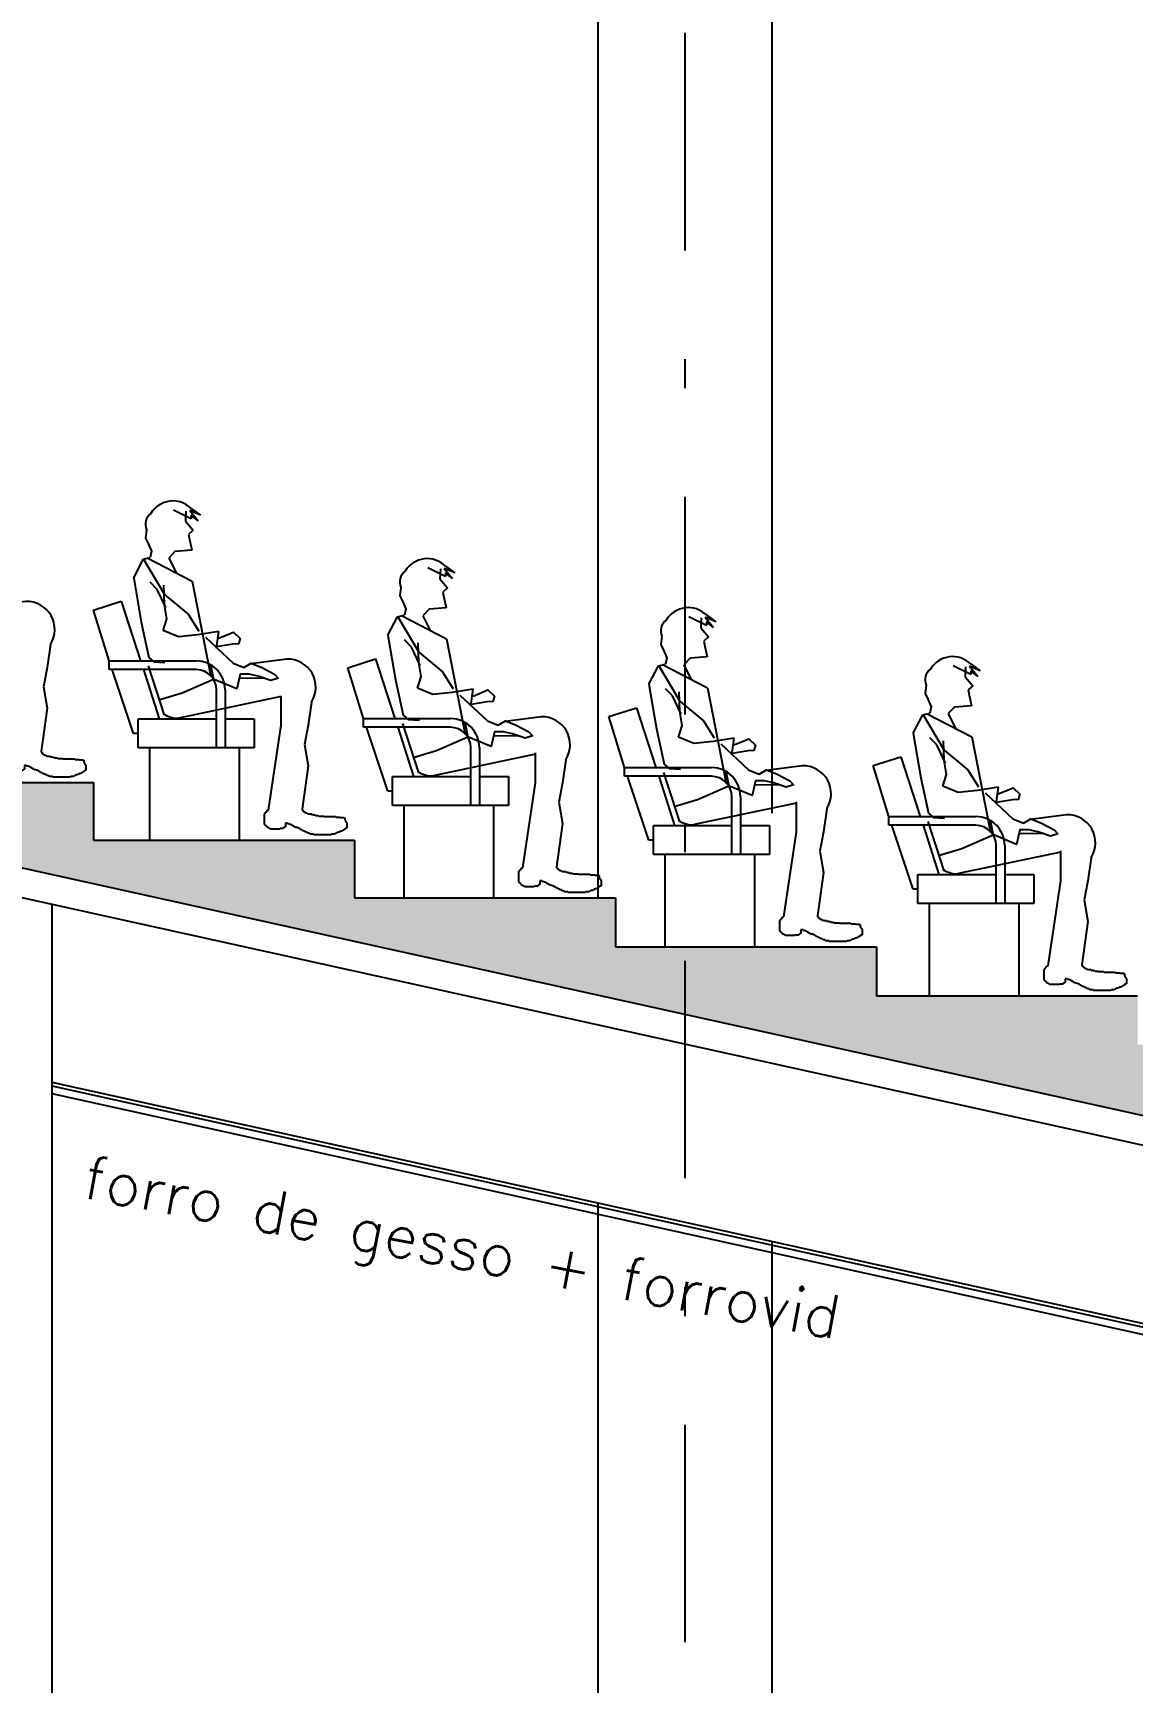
# Model space of a CAD drawing. Extents: x -14 to 107, y -33 to 53.
# Drawn here: x 31.61 to 35.4, y -23.35 to -17.67 of the extents above; entities that cross this region are included whole.
import ezdxf

# ---------------------------------------------------------------- set-up
doc = ezdxf.new("R2010")
doc.units = 0
doc.header["$LTSCALE"] = 1.5
doc.header["$MEASUREMENT"] = 0
doc.linetypes.add('DASHDOT', pattern=[1, 0.5, -0.25, 0, -0.25])
doc.layers.get('0').update_dxf_attribs({"linetype": 'CONTINUOUS'})
for name, color, linetype in [('A-FORRO', 2, 'CONTINUOUS'), ('A-MOBILIA', 1, 'CONTINUOUS'), ('A-PAREDE', 3, 'CONTINUOUS'), ('EIXOS', 7, 'DASHDOT'), ('HACHURA1', 1, 'CONTINUOUS'), ('LNHVISTA', 2, 'CONTINUOUS'), ('N-LNHVISTA', 2, 'CONTINUOUS'), ('N-TEXTO', 2, 'CONTINUOUS'), ('P-PESSOA', 7, 'CONTINUOUS'), ('VISTA-PILAR', 1, 'CONTINUOUS')]:
    doc.layers.add(name, color=color, linetype=linetype)
doc.styles.add('REGUA-080', font='simplex', dxfattribs={"height": 0.15})
pattern_1 = [(82.5, (7.37518, -43.08307), (-0.1072144, 0.10042605), [0, -0.115824, 0, -0.12954, 0, -0.123825]), (52.5, (7.37518, -43.08307), (-0.0567033, 0.2474199), [0, -0.062484, 0, -0.104394, 0, -0.040005]), (12.5, (7.3089, -43.14935), (0.16748995, 0.1680997), [0, -0.0381, 0, -0.13716, 0, -0.17907]), (2.5, (7.3089, -43.14935), (0.1146843, 0.2092652), [0, -0.01905, 0, -0.089916, 0, -0.10287])]

# ---------------------------------------------------------------- blocks, each defined once
blk = doc.blocks.new('PESSOA')
at = {"layer": 'A-MOBILIA'}
for p, q in [((-0.9738, 0.7935), (-0.8786, 0.8244)), ((-0.8786, 0.8244), (-0.8117, 0.6179)), ((-0.9196, 0.6179), (-0.9738, 0.7935)), ((-0.9196, 0.5879), (-0.9196, 0.6179)), ((-0.9196, 0.6179), (-0.6196, 0.6179)), ((-0.6196, 0.5879), (-0.9196, 0.5879)), ((-0.8363, 0.3679), (-0.9096, 0.5879)), ((-0.5496, 0.3179), (-0.5496, 0.5179)), ((-0.5196, 0.5179), (-0.5196, 0.3179)), ((-0.8196, 0.4179), (-0.5496, 0.4179)), ((-0.8196, 0.3179), (-0.8196, 0.4179)), ((-0.5196, 0.4179), (-0.4196, 0.4179)), ((-0.4196, 0.4179), (-0.4196, 0.3179)), ((-0.8196, 0.3679), (-0.8363, 0.3679)), ((-0.4196, 0.3179), (-0.8196, 0.3179)), ((-0.7803, 0.3179), (-0.7803, 0)), ((-0.4721, 0.3179), (-0.4721, 0))]:
    blk.add_line(p, q, dxfattribs=at)
at = {"layer": 'A-MOBILIA', "extrusion": (5.54832e-28, 1, 0)}
for p, q in [((-0.802, 0.5879), (-0.7469, 0.4179)), ((-0.7851, 0.601), (-0.73, 0.431))]:
    blk.add_line(p, q, dxfattribs=at)
at = {"layer": 'A-MOBILIA'}
for radius in [0.1, 0.07]:
    blk.add_arc((-0.6196, 0.5179), radius, 0, 90, dxfattribs=at)
at = {"layer": 'P-PESSOA'}
for p, q in [((-0.6371, 1.1081), (-0.6977, 1.1376)), ((-0.6371, 1.144), (-0.6045, 1.1202)), ((-0.6045, 1.1202), (-0.6416, 1.1361)), ((-0.6416, 1.1361), (-0.6128, 1.1013)), ((-0.6128, 1.1013), (-0.6371, 1.1202)), ((-0.6371, 1.1202), (-0.6371, 1.1081)), ((-0.6414, 1.0315), (-0.635, 1.0001)), ((-0.8352, 0.9031), (-0.8026, 0.9692)), ((-0.8026, 0.9692), (-0.7782, 0.9741)), ((-0.7892, 0.9732), (-0.6332, 0.8928)), ((-0.7743, 0.9963), (-0.7782, 0.9741)), ((-0.7147, 0.9728), (-0.6873, 0.9207)), ((-0.635, 1.0001), (-0.6936, 0.9952)), ((-0.6332, 0.8928), (-0.5697, 0.5631)), ((-0.5701, 0.6054), (-0.5602, 0.5542)), ((-0.3069, 0.6241), (-0.4309, 0.6082)), ((-0.3867, 0.559), (-0.4713, 0.5578)), ((-0.3267, 0.4949), (-0.6801, 0.4211))]:
    blk.add_line(p, q, dxfattribs=at)
at = {"layer": 'P-PESSOA', "linetype": 'CONTINUOUS'}
for p, q in [((-0.655, 1.1345), (-0.6564, 1.1)), ((-0.6564, 1.1), (-0.6304, 1.069)), ((-0.6304, 1.069), (-0.6463, 1.0544)), ((-0.6463, 1.0544), (-0.6413, 1.0313)), ((-0.6936, 0.9952), (-0.7147, 0.9728)), ((-0.8352, 0.9031), (-0.8091, 0.7517)), ((-0.7547, 0.8648), (-0.7787, 0.8891)), ((-0.7245, 0.8016), (-0.7547, 0.8648)), ((-0.7288, 0.8109), (-0.7318, 0.8795)), ((-0.7214, 0.763), (-0.7288, 0.8109)), ((-0.8091, 0.7517), (-0.7828, 0.6295)), ((-0.7334, 0.7226), (-0.7214, 0.763)), ((-0.6811, 0.7009), (-0.7334, 0.7226)), ((-0.6146, 0.7075), (-0.6811, 0.7009)), ((-0.5421, 0.7197), (-0.6146, 0.7075)), ((-0.5496, 0.6624), (-0.5421, 0.7197)), ((-0.7828, 0.6295), (-0.7657, 0.6143)), ((-0.7657, 0.6143), (-0.7274, 0.6121)), ((-0.5602, 0.5542), (-0.6684, 0.5066)), ((-0.6684, 0.5066), (-0.7485, 0.4828)), ((-0.3267, 0.3967), (-0.3267, 0.4949)), ((-0.2224, 0.4758), (-0.2334, 0.3967)), ((-0.3702, 0.1028), (-0.3267, 0.3967)), ((-0.2334, 0.3967), (-0.246, 0.3302)), ((-0.246, 0.3302), (-0.2334, 0.2564)), ((-0.2334, 0.2564), (-0.2546, 0.1062)), ((-0.3839, 0.0544), (-0.3839, 0.0903)), ((-0.3839, 0.0903), (-0.3821, 0.0903)), ((-0.3821, 0.0938), (-0.3803, 0.0956)), ((-0.3821, 0.0903), (-0.3821, 0.0938)), ((-0.3803, 0.0956), (-0.3785, 0.0974)), ((-0.3785, 0.0974), (-0.3767, 0.0992)), ((-0.3767, 0.0992), (-0.3767, 0.101)), ((-0.3767, 0.101), (-0.3749, 0.101)), ((-0.3749, 0.101), (-0.3749, 0.1028)), ((-0.3749, 0.1028), (-0.3702, 0.1028)), ((-0.3713, 0.1064), (-0.3695, 0.1064)), ((-0.3049, 0.058), (-0.3121, 0.058)), ((-0.3121, 0.058), (-0.3121, 0.0454)), ((-0.3049, 0.0562), (-0.3049, 0.058)), ((-0.2546, 0.1062), (-0.2546, 0.1028)), ((-0.2546, 0.1028), (-0.2511, 0.1028)), ((-0.2511, 0.1028), (-0.2511, 0.0992)), ((-0.2511, 0.0992), (-0.2475, 0.0992)), ((-0.2475, 0.0992), (-0.2475, 0.0974)), ((-0.2475, 0.0974), (-0.2457, 0.0974)), ((-0.2457, 0.0974), (-0.2457, 0.0956)), ((-0.2457, 0.0956), (-0.2439, 0.0956)), ((-0.2439, 0.0956), (-0.2421, 0.0938)), ((-0.2421, 0.0938), (-0.2385, 0.0938)), ((-0.2385, 0.0938), (-0.2367, 0.0921)), ((-0.2367, 0.0921), (-0.2349, 0.0921)), ((-0.2349, 0.0921), (-0.2331, 0.0903)), ((-0.2331, 0.0903), (-0.2223, 0.0903)), ((-0.2223, 0.0903), (-0.2223, 0.0885)), ((-0.2223, 0.0885), (-0.2152, 0.0885)), ((-0.2152, 0.0885), (-0.2152, 0.0867)), ((-0.2152, 0.0867), (-0.2098, 0.0867)), ((-0.2098, 0.0867), (-0.208, 0.0849)), ((-0.208, 0.0849), (-0.199, 0.0849)), ((-0.199, 0.0849), (-0.1972, 0.0831)), ((-0.1972, 0.0831), (-0.1811, 0.0831)), ((-0.1811, 0.0831), (-0.1775, 0.0813)), ((-0.1775, 0.0813), (-0.1398, 0.0813)), ((-0.1398, 0.0813), (-0.138, 0.0795)), ((-0.138, 0.0795), (-0.1236, 0.0795)), ((-0.1236, 0.0795), (-0.1218, 0.0777)), ((-0.1218, 0.0777), (-0.1093, 0.0777)), ((-0.1093, 0.0777), (-0.1075, 0.0759)), ((-0.1075, 0.0759), (-0.1075, 0.0705)), ((-0.1075, 0.0705), (-0.1057, 0.0687)), ((-0.1057, 0.0687), (-0.1057, 0.0651)), ((-0.1057, 0.0651), (-0.1039, 0.0651)), ((-0.1039, 0.0651), (-0.1039, 0.0634)), ((-0.1039, 0.0634), (-0.1021, 0.0634)), ((-0.1021, 0.0634), (-0.1021, 0.0598)), ((-0.1021, 0.0598), (-0.1003, 0.0598)), ((-0.1003, 0.0598), (-0.1003, 0.0418)), ((-0.3821, 0.0544), (-0.3839, 0.0544)), ((-0.3821, 0.0526), (-0.3821, 0.0544)), ((-0.3803, 0.0508), (-0.3821, 0.0526)), ((-0.3785, 0.049), (-0.3803, 0.0508)), ((-0.3767, 0.0472), (-0.3785, 0.049)), ((-0.3749, 0.0454), (-0.3767, 0.0472)), ((-0.3749, 0.0436), (-0.3749, 0.0454)), ((-0.3731, 0.0436), (-0.3749, 0.0436)), ((-0.3713, 0.0418), (-0.3731, 0.0436)), ((-0.3677, 0.0418), (-0.3713, 0.0418)), ((-0.3677, 0.04), (-0.3677, 0.0418)), ((-0.3659, 0.04), (-0.3677, 0.04)), ((-0.3641, 0.0382), (-0.3659, 0.04)), ((-0.3318, 0.0382), (-0.3641, 0.0382)), ((-0.33, 0.04), (-0.3318, 0.0382)), ((-0.3193, 0.04), (-0.33, 0.04)), ((-0.3175, 0.0418), (-0.3193, 0.0418)), ((-0.3193, 0.0418), (-0.3193, 0.04)), ((-0.3157, 0.0436), (-0.3175, 0.0436)), ((-0.3175, 0.0436), (-0.3175, 0.0418)), ((-0.3139, 0.0454), (-0.3157, 0.0436)), ((-0.3121, 0.0454), (-0.3139, 0.0454)), ((-0.2995, 0.0562), (-0.3049, 0.0562)), ((-0.2977, 0.0544), (-0.2995, 0.0562)), ((-0.2941, 0.0544), (-0.2977, 0.0544)), ((-0.2923, 0.0526), (-0.2941, 0.0544)), ((-0.2905, 0.0526), (-0.2923, 0.0526)), ((-0.2905, 0.0508), (-0.2905, 0.0526)), ((-0.2852, 0.0508), (-0.2905, 0.0508)), ((-0.2852, 0.0472), (-0.2852, 0.0508)), ((-0.2798, 0.0472), (-0.2852, 0.0472)), ((-0.2798, 0.0454), (-0.2798, 0.0472)), ((-0.2762, 0.0436), (-0.2798, 0.0454)), ((-0.2726, 0.0436), (-0.2762, 0.0436)), ((-0.2708, 0.0418), (-0.2726, 0.0436)), ((-0.2672, 0.0418), (-0.2708, 0.0418)), ((-0.2654, 0.04), (-0.2672, 0.0418)), ((-0.2618, 0.04), (-0.2654, 0.04)), ((-0.2618, 0.0382), (-0.2618, 0.04)), ((-0.26, 0.0364), (-0.2618, 0.0382)), ((-0.2582, 0.0364), (-0.26, 0.0364)), ((-0.2564, 0.0347), (-0.2582, 0.0364)), ((-0.2546, 0.0347), (-0.2564, 0.0347)), ((-0.2529, 0.0329), (-0.2546, 0.0347)), ((-0.2511, 0.0329), (-0.2529, 0.0329)), ((-0.2493, 0.0311), (-0.2511, 0.0329)), ((-0.2475, 0.0311), (-0.2493, 0.0311)), ((-0.2457, 0.0293), (-0.2475, 0.0311)), ((-0.2439, 0.0293), (-0.2457, 0.0293)), ((-0.2403, 0.0275), (-0.2439, 0.0293)), ((-0.2367, 0.0275), (-0.2403, 0.0275)), ((-0.2367, 0.0257), (-0.2367, 0.0275)), ((-0.2349, 0.0239), (-0.2367, 0.0257)), ((-0.2295, 0.0239), (-0.2349, 0.0239)), ((-0.2295, 0.0221), (-0.2295, 0.0239)), ((-0.2277, 0.0221), (-0.2295, 0.0221)), ((-0.2259, 0.0203), (-0.2277, 0.0221)), ((-0.2152, 0.0203), (-0.2259, 0.0203)), ((-0.2152, 0.0185), (-0.2152, 0.0203)), ((-0.1541, 0.0185), (-0.2152, 0.0185)), ((-0.1523, 0.0203), (-0.1541, 0.0185)), ((-0.1434, 0.0203), (-0.1523, 0.0203)), ((-0.1416, 0.0221), (-0.1434, 0.0203)), ((-0.138, 0.0239), (-0.1416, 0.0221)), ((-0.1362, 0.0239), (-0.138, 0.0239)), ((-0.1344, 0.0257), (-0.1362, 0.0239)), ((-0.1308, 0.0257), (-0.1344, 0.0257)), ((-0.1272, 0.0275), (-0.1308, 0.0257)), ((-0.1254, 0.0293), (-0.1272, 0.0275)), ((-0.1218, 0.0293), (-0.1254, 0.0293)), ((-0.12, 0.0311), (-0.1218, 0.0293)), ((-0.1164, 0.0311), (-0.12, 0.0311)), ((-0.1146, 0.0329), (-0.1164, 0.0311)), ((-0.1111, 0.0347), (-0.1146, 0.0347)), ((-0.1146, 0.0347), (-0.1146, 0.0329)), ((-0.1093, 0.0364), (-0.1111, 0.0347)), ((-0.1075, 0.0364), (-0.1093, 0.0364)), ((-0.1057, 0.04), (-0.1075, 0.0382)), ((-0.1075, 0.0382), (-0.1075, 0.0364)), ((-0.1021, 0.04), (-0.1057, 0.04)), ((-0.1003, 0.0418), (-0.1021, 0.04))]:
    blk.add_line(p, q, dxfattribs=at)
for points in [[(-0.7912, 1.0705), (-0.7946, 1.0418), (-0.7857, 1.0233), (-0.7743, 0.9963)], [(-0.8017, 0.9683), (-0.7287, 0.8466), (-0.6469, 0.7789), (-0.6105, 0.7204)], [(-0.5882, 0.6993), (-0.4926, 0.61), (-0.4552, 0.595), (-0.4306, 0.61), (-0.3932, 0.595), (-0.3499, 0.5727), (-0.3373, 0.5581), (-0.3622, 0.5508), (-0.4058, 0.5654), (-0.4368, 0.5727), (-0.4677, 0.5727), (-0.48, 0.5212), (-0.5637, 0.5567)], [(-0.5453, 0.6953), (-0.4911, 0.7171), (-0.4682, 0.6952), (-0.4735, 0.6766), (-0.4936, 0.6758), (-0.5492, 0.6662)]]:
    blk.add_lwpolyline(points, dxfattribs=at)
at = {"layer": 'P-PESSOA'}
for centre, radius, start, end in [((-0.6996, 1.0798), 0.0897, 45.7873, 148.4559), ((-0.7471, 1.0888), 0.0477, 127.3399, 202.5127), ((-0.3037, 0.5277), 0.0964, 327.4435, 91.889), ((-0.6861, 0.499), 0.0783, 232.6566, 276.7974), ((-0.7337, 0.5428), 0.133, 293.608, 293.7502)]:
    blk.add_arc(centre, radius, start, end, dxfattribs=at)

msp = doc.modelspace()

# ---------------------------------------------------------------- hatches: boundary and pattern name
at = {"layer": 'HACHURA1'}
h = msp.add_hatch(dxfattribs=at)
h.set_pattern_fill('AR-SAND', scale=0.003, angle=45, style=0)
h.set_pattern_definition(pattern_1)
h.paths.add_polyline_path([(31.8171, -20.4491), (31.8171, -20.2502), (30.9171, -20.2502), (30.9171, -20.0513), (30.0171, -20.0513), (30.0171, -19.9524), (28.2931, -19.9524), (28.2931, -20.0024), (29.2671, -20.0024), (29.2671, -20.0355), (33.8561, -21.0497), (33.8561, -20.8169), (33.6171, -20.8169), (33.6171, -20.648), (32.7171, -20.648), (32.7171, -20.4491)])
h.paths.add_polyline_path([(28.0599, -20.0024), (28.0599, -19.9524), (26.6931, -19.9524), (26.6931, -20.0024)])
h.paths.add_polyline_path([(28.2931, -20.0024), (28.2931, -19.9524), (28.0599, -19.9524), (28.0599, -20.0024)])
h.paths.add_polyline_path([(29.3716, -20.1487), (29.3716, -19.8892), (29.5216, -19.8892), (29.5216, -20.1487)], flags=9)
h = msp.add_hatch(dxfattribs=at)
h.set_pattern_fill('AR-SAND', scale=0.003, angle=45, style=0)
h.set_pattern_definition(pattern_1)
h.paths.add_polyline_path([(38.1171, -21.6014), (38.1171, -21.4625), (37.2171, -21.4625), (37.2171, -21.3236), (36.3171, -21.3236), (36.3171, -21.1547), (35.4171, -21.1547), (35.4171, -20.9858), (34.5171, -20.9858), (34.5171, -20.8169), (33.8561, -20.8169), (33.8561, -21.0497), (37.4834, -21.8513), (41.5911, -22.2555), (41.5911, -21.9981), (40.8171, -21.9981), (40.8171, -21.8792), (39.9171, -21.8792), (39.9171, -21.7403), (39.0171, -21.7403), (39.0171, -21.6014)])

# ---------------------------------------------------------------- linework, layer by layer
at = {"color": 4}
for p, q in [((29.2671, -20.0355), (37.4834, -21.8513)), ((29.2671, -20.138), (37.0121, -21.8496))]:
    msp.add_line(p, q, dxfattribs=at)
at = {"layer": 'A-FORRO'}
for p, q in [((31.6731, -21.297), (37.6215, -22.6116)), ((31.6731, -21.3226), (37.5965, -22.6316))]:
    msp.add_line(p, q, dxfattribs=at)
at = {"layer": 'A-MOBILIA'}
for p, q in [((32.6942, -19.8545), (32.7893, -19.8236)), ((32.7893, -19.8236), (32.8562, -20.0301)), ((32.7483, -20.0301), (32.6942, -19.8545)), ((33.5942, -20.0234), (33.6893, -19.9925)), ((33.6893, -19.9925), (33.7562, -20.199)), ((32.7483, -20.0601), (32.7483, -20.0301)), ((32.7483, -20.0301), (33.0483, -20.0301)), ((33.0483, -20.0601), (32.7483, -20.0601)), ((32.8316, -20.2801), (32.7583, -20.0601)), ((33.6483, -20.199), (33.5942, -20.0234)), ((33.1183, -20.3301), (33.1183, -20.1301)), ((33.1483, -20.1301), (33.1483, -20.3301)), ((34.5057, -20.1923), (34.6008, -20.1614)), ((34.6008, -20.1614), (34.6677, -20.3679)), ((32.8483, -20.2301), (33.1183, -20.2301)), ((32.8483, -20.3301), (32.8483, -20.2301)), ((33.1483, -20.2301), (33.2483, -20.2301)), ((33.2483, -20.2301), (33.2483, -20.3301)), ((33.6483, -20.229), (33.6483, -20.199)), ((33.6483, -20.199), (33.9483, -20.199)), ((33.9483, -20.229), (33.6483, -20.229)), ((33.7316, -20.449), (33.6583, -20.229)), ((34.5598, -20.3679), (34.5057, -20.1923)), ((32.8483, -20.2801), (32.8316, -20.2801)), ((34.0183, -20.499), (34.0183, -20.299)), ((34.0483, -20.299), (34.0483, -20.499)), ((33.2483, -20.3301), (32.8483, -20.3301)), ((32.8876, -20.3301), (32.8876, -20.648)), ((33.1959, -20.3301), (33.1959, -20.648)), ((33.7483, -20.399), (34.0183, -20.399)), ((33.7483, -20.499), (33.7483, -20.399)), ((34.0483, -20.399), (34.1483, -20.399)), ((34.1483, -20.399), (34.1483, -20.499)), ((34.5598, -20.3979), (34.5598, -20.3679)), ((34.5598, -20.3679), (34.8598, -20.3679)), ((34.8598, -20.3979), (34.5598, -20.3979)), ((34.6431, -20.6179), (34.5698, -20.3979)), ((33.7483, -20.449), (33.7316, -20.449)), ((34.9298, -20.6679), (34.9298, -20.4679)), ((34.9598, -20.4679), (34.9598, -20.6679)), ((34.1483, -20.499), (33.7483, -20.499)), ((33.7876, -20.499), (33.7876, -20.8169)), ((34.0959, -20.499), (34.0959, -20.8169)), ((34.6598, -20.5679), (34.9298, -20.5679)), ((34.6598, -20.6679), (34.6598, -20.5679)), ((34.9598, -20.5679), (35.0598, -20.5679)), ((35.0598, -20.5679), (35.0598, -20.6679)), ((34.6598, -20.6179), (34.6431, -20.6179)), ((35.0598, -20.6679), (34.6598, -20.6679)), ((34.6991, -20.6679), (34.6991, -20.9858)), ((35.0073, -20.6679), (35.0073, -20.9858))]:
    msp.add_line(p, q, dxfattribs=at)
at = {"layer": 'A-MOBILIA', "extrusion": (5.54832e-28, 1, 0)}
for p, q in [((32.8659, -20.0601), (32.921, -20.2301)), ((32.8829, -20.047), (32.9379, -20.217)), ((33.7659, -20.229), (33.821, -20.399)), ((33.7829, -20.2159), (33.8379, -20.3859)), ((34.6774, -20.3979), (34.7325, -20.5679)), ((34.6943, -20.3848), (34.7494, -20.5548))]:
    msp.add_line(p, q, dxfattribs=at)
at = {"layer": 'A-MOBILIA'}
for centre, radius in [((33.0483, -20.1301), 0.1), ((33.0483, -20.1301), 0.07), ((33.9483, -20.299), 0.1), ((33.9483, -20.299), 0.07), ((34.8598, -20.4679), 0.1), ((34.8598, -20.4679), 0.07)]:
    msp.add_arc(centre, radius, 0, 90, dxfattribs=at)
at = {"layer": 'A-PAREDE'}
msp.add_line((31.6731, -20.6697), (31.6731, -24.2524), dxfattribs=at)
at = {"layer": 'EIXOS'}
msp.add_line((33.8561, -1.6654), (33.8561, -27.1821), dxfattribs=at)
at = {"layer": 'LNHVISTA', "color": 1}
for p, q in [((33.5561, -21.7003), (33.5561, -24.2524)), ((34.1561, -21.8329), (34.1561, -24.2524))]:
    msp.add_line(p, q, dxfattribs=at)
at = {"layer": 'N-LNHVISTA'}
for p, q in [((30.9171, -20.2502), (31.8171, -20.2502)), ((31.8171, -20.2502), (31.8171, -20.4491)), ((31.8171, -20.4491), (32.7171, -20.4491)), ((32.7171, -20.4491), (32.7171, -20.648)), ((32.7171, -20.648), (33.6171, -20.648)), ((33.6171, -20.648), (33.6171, -20.8169)), ((33.6171, -20.8169), (34.5171, -20.8169)), ((34.5171, -20.8169), (34.5171, -20.9858)), ((34.5171, -20.9858), (35.4171, -20.9858))]:
    msp.add_line(p, q, dxfattribs=at)
at = {"layer": 'N-LNHVISTA', "color": 7}
msp.add_line((31.6731, -21.2842), (37.0121, -22.4641), dxfattribs=at)
at = {"layer": 'P-PESSOA'}
for p, q in [((33.0308, -19.5039), (33.0635, -19.5278)), ((33.0309, -19.5399), (32.9702, -19.5104)), ((33.0635, -19.5278), (33.0263, -19.5119)), ((33.0263, -19.5119), (33.0551, -19.5467)), ((33.0551, -19.5467), (33.0309, -19.5278)), ((33.0309, -19.5278), (33.0309, -19.5399)), ((33.0266, -19.6165), (33.033, -19.6479)), ((32.8653, -19.6788), (32.8898, -19.6739)), ((32.8788, -19.6748), (33.0347, -19.7552)), ((32.8936, -19.6517), (32.8898, -19.6739)), ((32.9532, -19.6752), (32.9782, -19.726)), ((33.033, -19.6479), (32.9743, -19.6528)), ((33.9308, -19.6728), (33.9635, -19.6967)), ((32.8323, -19.7422), (32.8653, -19.6788)), ((33.9309, -19.7088), (33.8702, -19.6793)), ((33.9635, -19.6967), (33.9263, -19.6808)), ((33.9263, -19.6808), (33.9551, -19.7156)), ((33.9551, -19.7156), (33.9309, -19.6967)), ((33.9309, -19.6967), (33.9309, -19.7088)), ((33.0347, -19.7552), (33.0983, -20.0849)), ((33.9266, -19.7854), (33.933, -19.8168)), ((33.7653, -19.8477), (33.7898, -19.8428)), ((33.7788, -19.8437), (33.9347, -19.9241)), ((33.7936, -19.8206), (33.7898, -19.8428)), ((33.8532, -19.8441), (33.8763, -19.8939)), ((33.933, -19.8168), (33.8743, -19.8217)), ((34.8423, -19.8417), (34.875, -19.8656)), ((33.7324, -19.9116), (33.7653, -19.8477)), ((34.8424, -19.8777), (34.7817, -19.8482)), ((34.875, -19.8656), (34.8378, -19.8497)), ((34.8378, -19.8497), (34.8666, -19.8845)), ((34.8666, -19.8845), (34.8424, -19.8656)), ((34.8424, -19.8656), (34.8424, -19.8777)), ((33.9347, -19.9241), (33.9983, -20.2538)), ((34.838, -19.9543), (34.8444, -19.9857)), ((34.6438, -20.0805), (34.6768, -20.0166)), ((34.6768, -20.0166), (34.7012, -20.0117)), ((34.6921, -20.0135), (34.8462, -20.093)), ((34.7051, -19.9895), (34.7012, -20.0117)), ((34.7647, -20.013), (34.7897, -20.0639)), ((34.8444, -19.9857), (34.7858, -19.9906)), ((33.0978, -20.0426), (33.1077, -20.0938)), ((33.3623, -20.0238), (33.2371, -20.0398)), ((33.2813, -20.089), (33.1967, -20.0902)), ((34.8462, -20.093), (34.9097, -20.4227)), ((33.3415, -20.1531), (32.9878, -20.2269)), ((33.9978, -20.2115), (34.0077, -20.2627)), ((34.2611, -20.1928), (34.1371, -20.2087)), ((34.1813, -20.2579), (34.0967, -20.2591)), ((34.2415, -20.322), (33.8878, -20.3958)), ((34.9093, -20.3804), (34.9192, -20.4316)), ((35.1725, -20.3617), (35.0485, -20.3776)), ((35.0927, -20.4268), (35.0081, -20.428)), ((35.1529, -20.4909), (34.7993, -20.5647))]:
    msp.add_line(p, q, dxfattribs=at)
at = {"layer": 'P-PESSOA', "linetype": 'CONTINUOUS'}
for p, q in [((33.013, -19.5135), (33.0115, -19.548)), ((33.0115, -19.548), (33.0375, -19.579)), ((33.0375, -19.579), (33.0216, -19.5936)), ((33.0216, -19.5936), (33.0266, -19.6167)), ((32.9743, -19.6528), (32.9532, -19.6752)), ((33.913, -19.6824), (33.9115, -19.7169)), ((33.9115, -19.7169), (33.9375, -19.7479)), ((32.8324, -19.7427), (32.8589, -19.8963)), ((32.9132, -19.7832), (32.8893, -19.7588)), ((32.9434, -19.8464), (32.9132, -19.7832)), ((32.9392, -19.8371), (32.9361, -19.7685)), ((33.9375, -19.7479), (33.9216, -19.7625)), ((33.9216, -19.7625), (33.9266, -19.7856)), ((32.9466, -19.885), (32.9392, -19.8371)), ((33.8743, -19.8217), (33.8532, -19.8441)), ((32.8589, -19.8963), (32.8851, -20.0185)), ((32.9345, -19.9254), (32.9466, -19.885)), ((34.8245, -19.8513), (34.823, -19.8858)), ((34.823, -19.8858), (34.849, -19.9168)), ((32.9869, -19.9471), (32.9345, -19.9254)), ((33.0533, -19.9405), (32.9869, -19.9471)), ((33.1258, -19.9283), (33.0533, -19.9405)), ((33.1183, -19.9856), (33.1258, -19.9283)), ((33.7324, -19.9116), (33.7589, -20.0652)), ((33.8132, -19.9521), (33.7893, -19.9277)), ((33.8434, -20.0153), (33.8132, -19.9521)), ((33.8392, -20.006), (33.8361, -19.9374)), ((34.849, -19.9168), (34.8331, -19.9314)), ((34.8331, -19.9314), (34.8381, -19.9545)), ((33.8466, -20.0539), (33.8392, -20.006)), ((34.7858, -19.9906), (34.7647, -20.013)), ((32.8851, -20.0185), (32.9023, -20.0337)), ((32.9023, -20.0337), (32.9406, -20.0359)), ((33.7589, -20.0652), (33.7851, -20.1874)), ((33.8345, -20.0943), (33.8466, -20.0539)), ((33.1077, -20.0938), (32.9995, -20.1414)), ((33.8869, -20.116), (33.8345, -20.0943)), ((33.9533, -20.1094), (33.8869, -20.116)), ((34.0258, -20.0972), (33.9533, -20.1094)), ((34.0183, -20.1545), (34.0258, -20.0972)), ((34.6438, -20.0805), (34.6703, -20.2341)), ((34.7247, -20.121), (34.7008, -20.0966)), ((34.7549, -20.1842), (34.7247, -20.121)), ((34.7506, -20.1749), (34.7476, -20.1063)), ((32.9995, -20.1414), (32.9194, -20.1652)), ((33.3413, -20.2513), (33.3413, -20.1479)), ((33.4455, -20.1721), (33.4346, -20.2513)), ((33.7851, -20.1874), (33.8023, -20.2026)), ((34.758, -20.2228), (34.7506, -20.1749)), ((33.8023, -20.2026), (33.8406, -20.2048)), ((34.6703, -20.2341), (34.6966, -20.3563)), ((34.746, -20.2632), (34.758, -20.2228)), ((33.2978, -20.5452), (33.3413, -20.2513)), ((33.4346, -20.2513), (33.422, -20.3178)), ((34.0077, -20.2627), (33.8995, -20.3103)), ((34.7984, -20.2849), (34.746, -20.2632)), ((34.8648, -20.2783), (34.7984, -20.2849)), ((34.9373, -20.2661), (34.8648, -20.2783)), ((34.9298, -20.3234), (34.9373, -20.2661)), ((33.422, -20.3178), (33.4346, -20.3916)), ((33.8995, -20.3103), (33.8194, -20.3341)), ((34.2413, -20.4202), (34.2413, -20.3168)), ((34.3455, -20.341), (34.3346, -20.4202)), ((34.6966, -20.3563), (34.7138, -20.3715)), ((33.4346, -20.3916), (33.4133, -20.5418)), ((34.7138, -20.3715), (34.752, -20.3737)), ((34.1978, -20.7141), (34.2413, -20.4202)), ((34.3346, -20.4202), (34.322, -20.4867)), ((34.9192, -20.4316), (34.811, -20.4792)), ((34.322, -20.4867), (34.3346, -20.5605)), ((34.811, -20.4792), (34.7309, -20.503)), ((35.1528, -20.5891), (35.1528, -20.4857)), ((35.257, -20.5099), (35.2461, -20.5891)), ((33.2841, -20.5936), (33.2841, -20.5577)), ((33.2841, -20.5577), (33.2859, -20.5577)), ((33.2859, -20.5541), (33.2877, -20.5524)), ((33.2859, -20.5577), (33.2859, -20.5541)), ((33.2877, -20.5524), (33.2895, -20.5506)), ((33.2895, -20.5506), (33.2912, -20.5488)), ((33.2912, -20.5488), (33.2912, -20.547)), ((33.2912, -20.547), (33.293, -20.547)), ((33.293, -20.547), (33.293, -20.5452)), ((33.293, -20.5452), (33.2978, -20.5452)), ((33.2966, -20.5416), (33.2984, -20.5416)), ((33.4133, -20.5418), (33.4133, -20.5452)), ((33.4133, -20.5452), (33.4169, -20.5452)), ((33.4169, -20.5452), (33.4169, -20.5488)), ((33.4169, -20.5488), (33.4205, -20.5488)), ((33.4205, -20.5488), (33.4205, -20.5506)), ((33.4205, -20.5506), (33.4223, -20.5506)), ((33.4223, -20.5506), (33.4223, -20.5524)), ((33.4223, -20.5524), (33.4241, -20.5524)), ((33.4241, -20.5524), (33.4259, -20.5541)), ((33.4259, -20.5541), (33.4295, -20.5541)), ((33.4295, -20.5541), (33.4313, -20.5559)), ((33.4313, -20.5559), (33.433, -20.5559)), ((33.433, -20.5559), (33.4348, -20.5577)), ((33.4348, -20.5577), (33.4456, -20.5577)), ((33.4456, -20.5577), (33.4456, -20.5595)), ((33.4456, -20.5595), (33.4528, -20.5595)), ((33.4528, -20.5595), (33.4528, -20.5613)), ((33.4528, -20.5613), (33.4582, -20.5613)), ((33.4582, -20.5613), (33.46, -20.5631)), ((33.46, -20.5631), (33.4689, -20.5631)), ((33.4689, -20.5631), (33.4707, -20.5649)), ((33.4707, -20.5649), (33.4869, -20.5649)), ((33.4869, -20.5649), (33.4905, -20.5667)), ((33.4905, -20.5667), (33.5282, -20.5667)), ((33.5282, -20.5667), (33.53, -20.5685)), ((33.53, -20.5685), (33.5443, -20.5685)), ((33.5443, -20.5685), (33.5461, -20.5703)), ((33.5461, -20.5703), (33.5587, -20.5703)), ((33.5587, -20.5703), (33.5605, -20.5721)), ((33.5605, -20.5721), (33.5605, -20.5775)), ((33.5605, -20.5775), (33.5623, -20.5793)), ((33.5623, -20.5793), (33.5623, -20.5828)), ((33.5623, -20.5828), (33.5641, -20.5828)), ((33.5641, -20.5828), (33.5641, -20.5846)), ((33.5641, -20.5846), (33.5659, -20.5846)), ((33.5659, -20.5846), (33.5659, -20.5882)), ((34.3346, -20.5605), (34.3133, -20.7107)), ((33.2859, -20.5936), (33.2841, -20.5936)), ((33.2859, -20.5954), (33.2859, -20.5936)), ((33.2877, -20.5972), (33.2859, -20.5954)), ((33.2895, -20.599), (33.2877, -20.5972)), ((33.2912, -20.6008), (33.2895, -20.599)), ((33.293, -20.6026), (33.2912, -20.6008)), ((33.293, -20.6044), (33.293, -20.6026)), ((33.2948, -20.6044), (33.293, -20.6044)), ((33.2966, -20.6062), (33.2948, -20.6044)), ((33.3002, -20.6062), (33.2966, -20.6062)), ((33.3002, -20.608), (33.3002, -20.6062)), ((33.302, -20.608), (33.3002, -20.608)), ((33.3038, -20.6097), (33.302, -20.608)), ((33.3361, -20.6097), (33.3038, -20.6097)), ((33.3379, -20.608), (33.3361, -20.6097)), ((33.3487, -20.608), (33.3379, -20.608)), ((33.3505, -20.6062), (33.3487, -20.6062)), ((33.3487, -20.6062), (33.3487, -20.608)), ((33.3523, -20.6044), (33.3505, -20.6044)), ((33.3505, -20.6044), (33.3505, -20.6062)), ((33.3541, -20.6026), (33.3523, -20.6044)), ((33.3559, -20.6026), (33.3541, -20.6026)), ((33.363, -20.59), (33.3559, -20.59)), ((33.3559, -20.59), (33.3559, -20.6026)), ((33.363, -20.5918), (33.363, -20.59)), ((33.3684, -20.5918), (33.363, -20.5918)), ((33.3702, -20.5936), (33.3684, -20.5918)), ((33.3738, -20.5936), (33.3702, -20.5936)), ((33.3756, -20.5954), (33.3738, -20.5936)), ((33.3774, -20.5954), (33.3756, -20.5954)), ((33.3774, -20.5972), (33.3774, -20.5954)), ((33.3828, -20.5972), (33.3774, -20.5972)), ((33.3828, -20.6008), (33.3828, -20.5972)), ((33.3882, -20.6008), (33.3828, -20.6008)), ((33.3882, -20.6026), (33.3882, -20.6008)), ((33.3918, -20.6044), (33.3882, -20.6026)), ((33.3954, -20.6044), (33.3918, -20.6044)), ((33.3971, -20.6062), (33.3954, -20.6044)), ((33.4007, -20.6062), (33.3971, -20.6062)), ((33.4025, -20.608), (33.4007, -20.6062)), ((33.4061, -20.608), (33.4025, -20.608)), ((33.4061, -20.6097), (33.4061, -20.608)), ((33.4079, -20.6115), (33.4061, -20.6097)), ((33.4097, -20.6115), (33.4079, -20.6115)), ((33.4115, -20.6133), (33.4097, -20.6115)), ((33.4133, -20.6133), (33.4115, -20.6133)), ((33.4151, -20.6151), (33.4133, -20.6133)), ((33.4169, -20.6151), (33.4151, -20.6151)), ((33.4187, -20.6169), (33.4169, -20.6151)), ((33.4205, -20.6169), (33.4187, -20.6169)), ((33.4223, -20.6187), (33.4205, -20.6169)), ((33.4241, -20.6187), (33.4223, -20.6187)), ((33.4277, -20.6205), (33.4241, -20.6187)), ((33.4313, -20.6205), (33.4277, -20.6205)), ((33.4313, -20.6223), (33.4313, -20.6205)), ((33.433, -20.6241), (33.4313, -20.6223)), ((33.4384, -20.6241), (33.433, -20.6241)), ((33.4384, -20.6259), (33.4384, -20.6241)), ((33.4402, -20.6259), (33.4384, -20.6259)), ((33.442, -20.6277), (33.4402, -20.6259)), ((33.4528, -20.6277), (33.442, -20.6277)), ((33.4528, -20.6295), (33.4528, -20.6277)), ((33.5138, -20.6295), (33.4528, -20.6295)), ((33.5156, -20.6277), (33.5138, -20.6295)), ((33.5246, -20.6277), (33.5156, -20.6277)), ((33.5264, -20.6259), (33.5246, -20.6277)), ((33.53, -20.6241), (33.5264, -20.6259)), ((33.5318, -20.6241), (33.53, -20.6241)), ((33.5336, -20.6223), (33.5318, -20.6241)), ((33.5372, -20.6223), (33.5336, -20.6223)), ((33.5407, -20.6205), (33.5372, -20.6223)), ((33.5425, -20.6187), (33.5407, -20.6205)), ((33.5461, -20.6187), (33.5425, -20.6187)), ((33.5479, -20.6169), (33.5461, -20.6187)), ((33.5515, -20.6169), (33.5479, -20.6169)), ((33.5533, -20.6151), (33.5515, -20.6169)), ((33.5569, -20.6133), (33.5533, -20.6133)), ((33.5533, -20.6133), (33.5533, -20.6151)), ((33.5587, -20.6115), (33.5569, -20.6133)), ((33.5605, -20.6115), (33.5587, -20.6115)), ((33.5623, -20.608), (33.5605, -20.6097)), ((33.5605, -20.6097), (33.5605, -20.6115)), ((33.5659, -20.608), (33.5623, -20.608)), ((33.5659, -20.5882), (33.5677, -20.5882)), ((33.5677, -20.6062), (33.5659, -20.608)), ((33.5677, -20.5882), (33.5677, -20.6062)), ((35.1092, -20.883), (35.1528, -20.5891)), ((35.2461, -20.5891), (35.2335, -20.6556)), ((35.2335, -20.6556), (35.2461, -20.7294)), ((34.1841, -20.7625), (34.1841, -20.7266)), ((34.1841, -20.7266), (34.1859, -20.7266)), ((34.1859, -20.723), (34.1877, -20.7213)), ((34.1859, -20.7266), (34.1859, -20.723)), ((34.1877, -20.7213), (34.1895, -20.7195)), ((34.1895, -20.7195), (34.1912, -20.7177)), ((34.1912, -20.7177), (34.1912, -20.7159)), ((34.1912, -20.7159), (34.193, -20.7159)), ((34.193, -20.7159), (34.193, -20.7141)), ((34.193, -20.7141), (34.1978, -20.7141)), ((34.1966, -20.7105), (34.1984, -20.7105)), ((34.3133, -20.7107), (34.3133, -20.7141)), ((34.3133, -20.7141), (34.3169, -20.7141)), ((34.3169, -20.7141), (34.3169, -20.7177)), ((34.3169, -20.7177), (34.3205, -20.7177)), ((34.3205, -20.7177), (34.3205, -20.7195)), ((34.3205, -20.7195), (34.3223, -20.7195)), ((34.3223, -20.7195), (34.3223, -20.7213)), ((34.3223, -20.7213), (34.3241, -20.7213)), ((34.3241, -20.7213), (34.3259, -20.723)), ((34.3259, -20.723), (34.3295, -20.723)), ((34.3295, -20.723), (34.3313, -20.7248)), ((34.3313, -20.7248), (34.333, -20.7248)), ((34.333, -20.7248), (34.3348, -20.7266)), ((34.3348, -20.7266), (34.3456, -20.7266)), ((34.3456, -20.7266), (34.3456, -20.7284)), ((34.3456, -20.7284), (34.3528, -20.7284)), ((34.3528, -20.7284), (34.3528, -20.7302)), ((34.3528, -20.7302), (34.3582, -20.7302)), ((34.3582, -20.7302), (34.36, -20.732)), ((34.36, -20.732), (34.3689, -20.732)), ((34.3689, -20.732), (34.3707, -20.7338)), ((34.3707, -20.7338), (34.3869, -20.7338)), ((34.3869, -20.7338), (34.3905, -20.7356)), ((34.3905, -20.7356), (34.4282, -20.7356)), ((34.4282, -20.7356), (34.43, -20.7374)), ((34.43, -20.7374), (34.4443, -20.7374)), ((34.4443, -20.7374), (34.4461, -20.7392)), ((34.4461, -20.7392), (34.4587, -20.7392)), ((34.4587, -20.7392), (34.4605, -20.741)), ((34.4605, -20.741), (34.4605, -20.7464)), ((34.4605, -20.7464), (34.4623, -20.7482)), ((34.4623, -20.7482), (34.4623, -20.7517)), ((34.4623, -20.7517), (34.4641, -20.7517)), ((34.4641, -20.7517), (34.4641, -20.7535)), ((34.4641, -20.7535), (34.4659, -20.7535)), ((34.4659, -20.7535), (34.4659, -20.7571)), ((35.2461, -20.7294), (35.2248, -20.8796)), ((34.1859, -20.7625), (34.1841, -20.7625)), ((34.1859, -20.7643), (34.1859, -20.7625)), ((34.1877, -20.7661), (34.1859, -20.7643)), ((34.1895, -20.7679), (34.1877, -20.7661)), ((34.1912, -20.7697), (34.1895, -20.7679)), ((34.193, -20.7715), (34.1912, -20.7697)), ((34.193, -20.7733), (34.193, -20.7715)), ((34.1948, -20.7733), (34.193, -20.7733)), ((34.1966, -20.7751), (34.1948, -20.7733)), ((34.2002, -20.7751), (34.1966, -20.7751)), ((34.2002, -20.7769), (34.2002, -20.7751)), ((34.202, -20.7769), (34.2002, -20.7769)), ((34.2038, -20.7786), (34.202, -20.7769)), ((34.2361, -20.7786), (34.2038, -20.7786)), ((34.2379, -20.7769), (34.2361, -20.7786)), ((34.2487, -20.7769), (34.2379, -20.7769)), ((34.2505, -20.7751), (34.2487, -20.7751)), ((34.2487, -20.7751), (34.2487, -20.7769)), ((34.2523, -20.7733), (34.2505, -20.7733)), ((34.2505, -20.7733), (34.2505, -20.7751)), ((34.2541, -20.7715), (34.2523, -20.7733)), ((34.2559, -20.7715), (34.2541, -20.7715)), ((34.263, -20.7589), (34.2559, -20.7589)), ((34.2559, -20.7589), (34.2559, -20.7715)), ((34.263, -20.7607), (34.263, -20.7589)), ((34.2684, -20.7607), (34.263, -20.7607)), ((34.2702, -20.7625), (34.2684, -20.7607)), ((34.2738, -20.7625), (34.2702, -20.7625)), ((34.2756, -20.7643), (34.2738, -20.7625)), ((34.2774, -20.7643), (34.2756, -20.7643)), ((34.2774, -20.7661), (34.2774, -20.7643)), ((34.2828, -20.7661), (34.2774, -20.7661)), ((34.2828, -20.7697), (34.2828, -20.7661)), ((34.2882, -20.7697), (34.2828, -20.7697)), ((34.2882, -20.7715), (34.2882, -20.7697)), ((34.2918, -20.7733), (34.2882, -20.7715)), ((34.2954, -20.7733), (34.2918, -20.7733)), ((34.2971, -20.7751), (34.2954, -20.7733)), ((34.3007, -20.7751), (34.2971, -20.7751)), ((34.3025, -20.7769), (34.3007, -20.7751)), ((34.3061, -20.7769), (34.3025, -20.7769)), ((34.3061, -20.7786), (34.3061, -20.7769)), ((34.3079, -20.7804), (34.3061, -20.7786)), ((34.3097, -20.7804), (34.3079, -20.7804)), ((34.3115, -20.7822), (34.3097, -20.7804)), ((34.3133, -20.7822), (34.3115, -20.7822)), ((34.3151, -20.784), (34.3133, -20.7822)), ((34.3169, -20.784), (34.3151, -20.784)), ((34.3187, -20.7858), (34.3169, -20.784)), ((34.3205, -20.7858), (34.3187, -20.7858)), ((34.3223, -20.7876), (34.3205, -20.7858)), ((34.3241, -20.7876), (34.3223, -20.7876)), ((34.3277, -20.7894), (34.3241, -20.7876)), ((34.3313, -20.7894), (34.3277, -20.7894)), ((34.3313, -20.7912), (34.3313, -20.7894)), ((34.333, -20.793), (34.3313, -20.7912)), ((34.3384, -20.793), (34.333, -20.793)), ((34.3384, -20.7948), (34.3384, -20.793)), ((34.3402, -20.7948), (34.3384, -20.7948)), ((34.342, -20.7966), (34.3402, -20.7948)), ((34.3528, -20.7966), (34.342, -20.7966)), ((34.3528, -20.7984), (34.3528, -20.7966)), ((34.4138, -20.7984), (34.3528, -20.7984)), ((34.4156, -20.7966), (34.4138, -20.7984)), ((34.4246, -20.7966), (34.4156, -20.7966)), ((34.4264, -20.7948), (34.4246, -20.7966)), ((34.43, -20.793), (34.4264, -20.7948)), ((34.4318, -20.793), (34.43, -20.793)), ((34.4336, -20.7912), (34.4318, -20.793)), ((34.4372, -20.7912), (34.4336, -20.7912)), ((34.4407, -20.7894), (34.4372, -20.7912)), ((34.4425, -20.7876), (34.4407, -20.7894)), ((34.4461, -20.7876), (34.4425, -20.7876)), ((34.4479, -20.7858), (34.4461, -20.7876)), ((34.4515, -20.7858), (34.4479, -20.7858)), ((34.4533, -20.784), (34.4515, -20.7858)), ((34.4569, -20.7822), (34.4533, -20.7822)), ((34.4533, -20.7822), (34.4533, -20.784)), ((34.4587, -20.7804), (34.4569, -20.7822)), ((34.4605, -20.7804), (34.4587, -20.7804)), ((34.4623, -20.7769), (34.4605, -20.7786)), ((34.4605, -20.7786), (34.4605, -20.7804)), ((34.4659, -20.7769), (34.4623, -20.7769)), ((34.4659, -20.7571), (34.4677, -20.7571)), ((34.4677, -20.7751), (34.4659, -20.7769)), ((34.4677, -20.7571), (34.4677, -20.7751)), ((35.0955, -20.9314), (35.0955, -20.8955)), ((35.0955, -20.8955), (35.0973, -20.8955)), ((35.0973, -20.8919), (35.0991, -20.8902)), ((35.0973, -20.8955), (35.0973, -20.8919)), ((35.0991, -20.8902), (35.1009, -20.8884)), ((35.1009, -20.8884), (35.1027, -20.8866)), ((35.1027, -20.8866), (35.1027, -20.8848)), ((35.1027, -20.8848), (35.1045, -20.8848)), ((35.1045, -20.8848), (35.1045, -20.883)), ((35.1045, -20.883), (35.1092, -20.883)), ((35.1081, -20.8794), (35.1099, -20.8794)), ((35.2248, -20.8796), (35.2248, -20.883)), ((35.2248, -20.883), (35.2284, -20.883)), ((35.2284, -20.883), (35.2284, -20.8866)), ((35.2284, -20.8866), (35.232, -20.8866)), ((35.232, -20.8866), (35.232, -20.8884)), ((35.232, -20.8884), (35.2338, -20.8884)), ((35.2338, -20.8884), (35.2338, -20.8902)), ((35.2338, -20.8902), (35.2355, -20.8902)), ((35.2355, -20.8902), (35.2373, -20.8919)), ((35.2373, -20.8919), (35.2409, -20.8919)), ((35.2409, -20.8919), (35.2427, -20.8937)), ((35.2427, -20.8937), (35.2445, -20.8937)), ((35.2445, -20.8937), (35.2463, -20.8955)), ((35.2463, -20.8955), (35.2571, -20.8955)), ((35.2571, -20.8955), (35.2571, -20.8973)), ((35.2571, -20.8973), (35.2643, -20.8973)), ((35.2643, -20.8973), (35.2643, -20.8991)), ((35.2643, -20.8991), (35.2697, -20.8991)), ((35.2697, -20.8991), (35.2714, -20.9009)), ((35.2714, -20.9009), (35.2804, -20.9009)), ((35.2804, -20.9009), (35.2822, -20.9027)), ((35.2822, -20.9027), (35.2984, -20.9027)), ((35.2984, -20.9027), (35.302, -20.9045)), ((35.302, -20.9045), (35.3397, -20.9045)), ((35.3397, -20.9045), (35.3414, -20.9063)), ((35.3414, -20.9063), (35.3558, -20.9063)), ((35.3558, -20.9063), (35.3576, -20.9081)), ((35.3576, -20.9081), (35.3702, -20.9081)), ((35.3702, -20.9081), (35.372, -20.9099)), ((35.372, -20.9099), (35.372, -20.9153)), ((35.372, -20.9153), (35.3738, -20.9171)), ((35.3738, -20.9171), (35.3738, -20.9206)), ((35.3738, -20.9206), (35.3756, -20.9206)), ((35.3756, -20.9206), (35.3756, -20.9224)), ((35.3756, -20.9224), (35.3773, -20.9224)), ((35.3773, -20.9224), (35.3773, -20.926)), ((35.3773, -20.926), (35.3791, -20.926)), ((35.3791, -20.926), (35.3791, -20.944)), ((35.0973, -20.9314), (35.0955, -20.9314)), ((35.0973, -20.9332), (35.0973, -20.9314)), ((35.0991, -20.935), (35.0973, -20.9332)), ((35.1009, -20.9368), (35.0991, -20.935)), ((35.1027, -20.9386), (35.1009, -20.9368)), ((35.1045, -20.9404), (35.1027, -20.9386)), ((35.1045, -20.9422), (35.1045, -20.9404)), ((35.1063, -20.9422), (35.1045, -20.9422)), ((35.1081, -20.944), (35.1063, -20.9422)), ((35.1117, -20.944), (35.1081, -20.944)), ((35.1117, -20.9458), (35.1117, -20.944)), ((35.1135, -20.9458), (35.1117, -20.9458)), ((35.1153, -20.9475), (35.1135, -20.9458)), ((35.1476, -20.9475), (35.1153, -20.9475)), ((35.1494, -20.9458), (35.1476, -20.9475)), ((35.1602, -20.9458), (35.1494, -20.9458)), ((35.162, -20.944), (35.1602, -20.944)), ((35.1602, -20.944), (35.1602, -20.9458)), ((35.1638, -20.9422), (35.162, -20.9422)), ((35.162, -20.9422), (35.162, -20.944)), ((35.1655, -20.9404), (35.1638, -20.9422)), ((35.1673, -20.9404), (35.1655, -20.9404)), ((35.1745, -20.9278), (35.1673, -20.9278)), ((35.1673, -20.9278), (35.1673, -20.9404)), ((35.1745, -20.9296), (35.1745, -20.9278)), ((35.1799, -20.9296), (35.1745, -20.9296)), ((35.1817, -20.9314), (35.1799, -20.9296)), ((35.1853, -20.9314), (35.1817, -20.9314)), ((35.1871, -20.9332), (35.1853, -20.9314)), ((35.1889, -20.9332), (35.1871, -20.9332)), ((35.1889, -20.935), (35.1889, -20.9332)), ((35.1943, -20.935), (35.1889, -20.935)), ((35.1943, -20.9386), (35.1943, -20.935)), ((35.1996, -20.9386), (35.1943, -20.9386)), ((35.1996, -20.9404), (35.1996, -20.9386)), ((35.2032, -20.9422), (35.1996, -20.9404)), ((35.2068, -20.9422), (35.2032, -20.9422)), ((35.2086, -20.944), (35.2068, -20.9422)), ((35.2122, -20.944), (35.2086, -20.944)), ((35.214, -20.9458), (35.2122, -20.944)), ((35.2176, -20.9458), (35.214, -20.9458)), ((35.2176, -20.9475), (35.2176, -20.9458)), ((35.2194, -20.9493), (35.2176, -20.9475)), ((35.2212, -20.9493), (35.2194, -20.9493)), ((35.223, -20.9511), (35.2212, -20.9493)), ((35.2248, -20.9511), (35.223, -20.9511)), ((35.2266, -20.9529), (35.2248, -20.9511)), ((35.2284, -20.9529), (35.2266, -20.9529)), ((35.2302, -20.9547), (35.2284, -20.9529)), ((35.232, -20.9547), (35.2302, -20.9547)), ((35.2338, -20.9565), (35.232, -20.9547)), ((35.2355, -20.9565), (35.2338, -20.9565)), ((35.2391, -20.9583), (35.2355, -20.9565)), ((35.2427, -20.9583), (35.2391, -20.9583)), ((35.2427, -20.9601), (35.2427, -20.9583)), ((35.2445, -20.9619), (35.2427, -20.9601)), ((35.2499, -20.9619), (35.2445, -20.9619)), ((35.2499, -20.9637), (35.2499, -20.9619)), ((35.2517, -20.9637), (35.2499, -20.9637)), ((35.2535, -20.9655), (35.2517, -20.9637)), ((35.2643, -20.9655), (35.2535, -20.9655)), ((35.2643, -20.9673), (35.2643, -20.9655)), ((35.3253, -20.9673), (35.2643, -20.9673)), ((35.3271, -20.9655), (35.3253, -20.9673)), ((35.3361, -20.9655), (35.3271, -20.9655)), ((35.3379, -20.9637), (35.3361, -20.9655)), ((35.3414, -20.9619), (35.3379, -20.9637)), ((35.3432, -20.9619), (35.3414, -20.9619)), ((35.345, -20.9601), (35.3432, -20.9619)), ((35.3486, -20.9601), (35.345, -20.9601)), ((35.3522, -20.9583), (35.3486, -20.9601)), ((35.354, -20.9565), (35.3522, -20.9583)), ((35.3576, -20.9565), (35.354, -20.9565)), ((35.3594, -20.9547), (35.3576, -20.9565)), ((35.363, -20.9547), (35.3594, -20.9547)), ((35.3648, -20.9529), (35.363, -20.9547)), ((35.3684, -20.9511), (35.3648, -20.9511)), ((35.3648, -20.9511), (35.3648, -20.9529)), ((35.3702, -20.9493), (35.3684, -20.9511)), ((35.372, -20.9493), (35.3702, -20.9493)), ((35.3738, -20.9458), (35.372, -20.9475)), ((35.372, -20.9475), (35.372, -20.9493)), ((35.3773, -20.9458), (35.3738, -20.9458)), ((35.3791, -20.944), (35.3773, -20.9458))]:
    msp.add_line(p, q, dxfattribs=at)
for points in [[(32.8768, -19.5775), (32.8734, -19.6062), (32.8823, -19.6247), (32.8936, -19.6517)], [(32.8662, -19.6797), (32.9393, -19.8014), (33.021, -19.8691), (33.0575, -19.9276)], [(33.7768, -19.7464), (33.7734, -19.7751), (33.7823, -19.7936), (33.7936, -19.8206)], [(33.7662, -19.8486), (33.8393, -19.9703), (33.921, -20.038), (33.9575, -20.0965)], [(33.0797, -19.9487), (33.1753, -20.038), (33.2128, -20.053), (33.2373, -20.038), (33.2748, -20.053), (33.318, -20.0753), (33.3306, -20.0899), (33.3058, -20.0972), (33.2622, -20.0826), (33.2312, -20.0753), (33.2002, -20.0753), (33.1879, -20.1268), (33.1042, -20.0913)], [(33.1257, -19.9531), (33.1769, -19.9309), (33.1998, -19.9528), (33.1945, -19.9714), (33.1744, -19.9722), (33.1188, -19.9818)], [(34.6882, -19.9153), (34.6849, -19.944), (34.6937, -19.9625), (34.7051, -19.9895)], [(34.6777, -20.0175), (34.7507, -20.1392), (34.8325, -20.2069), (34.869, -20.2654)], [(33.9797, -20.1176), (34.0753, -20.2069), (34.1128, -20.2219), (34.1373, -20.2069), (34.1748, -20.2219), (34.218, -20.2442), (34.2306, -20.2588), (34.2058, -20.2661), (34.1622, -20.2515), (34.1312, -20.2442), (34.1002, -20.2442), (34.0879, -20.2957), (34.0042, -20.2602)], [(34.0226, -20.1216), (34.0769, -20.0998), (34.0998, -20.1217), (34.0945, -20.1403), (34.0744, -20.1411), (34.0188, -20.1507)], [(34.8912, -20.2865), (34.9868, -20.3758), (35.0243, -20.3908), (35.0488, -20.3758), (35.0863, -20.3908), (35.1295, -20.4131), (35.1421, -20.4277), (35.1172, -20.435), (35.0737, -20.4204), (35.0427, -20.4131), (35.0117, -20.4131), (34.9994, -20.4646), (34.9157, -20.4291)], [(34.9341, -20.2905), (34.9884, -20.2687), (35.0112, -20.2906), (35.006, -20.3092), (34.9859, -20.31), (34.9303, -20.3196)]]:
    msp.add_lwpolyline(points, dxfattribs=at)
at = {"layer": 'P-PESSOA'}
for centre, radius, start, end in [((32.9683, -19.5682), 0.0897, 45.7873, 148.4559), ((32.9208, -19.5592), 0.0477, 127.3399, 202.5127), ((33.8683, -19.7371), 0.0897, 45.7873, 148.4559), ((33.8208, -19.7281), 0.0477, 127.3399, 202.5127), ((34.7798, -19.906), 0.0897, 45.7873, 148.4559), ((34.7323, -19.897), 0.0477, 127.3399, 202.5127), ((33.3642, -20.1203), 0.0964, 327.4435, 91.889), ((32.9818, -20.149), 0.0783, 232.6566, 276.7974), ((32.9343, -20.1052), 0.133, 293.608, 293.7502), ((34.2642, -20.2892), 0.0964, 327.4435, 91.889), ((33.8818, -20.3179), 0.0783, 232.6566, 276.7974), ((33.8343, -20.2741), 0.133, 293.608, 293.7502), ((35.1757, -20.4581), 0.0964, 327.4435, 91.889), ((34.7933, -20.4868), 0.0783, 232.6566, 276.7974), ((34.7457, -20.443), 0.133, 293.608, 293.7502)]:
    msp.add_arc(centre, radius, start, end, dxfattribs=at)
at = {"layer": 'VISTA-PILAR'}
for p, q in [((33.5561, -17.1924), (33.5561, -20.648)), ((34.1561, -17.1924), (34.1561, -20.3565))]:
    msp.add_line(p, q, dxfattribs=at)

# ---------------------------------------------------------------- block references
at = {"layer": 'P-PESSOA'}
for p in [(31.8909, -20.2502), (32.7909, -20.4491)]:
    msp.add_blockref('PESSOA', p, dxfattribs=at)

# ---------------------------------------------------------------- texts
at = {"layer": 'N-TEXTO', "color": 2, "style": 'REGUA-080'}
msp.add_text('forro de gesso + forrovid', height=0.15, rotation=349.3644, dxfattribs=at).set_placement((31.7735, -21.6817))

doc.saveas('drawing.dxf')
